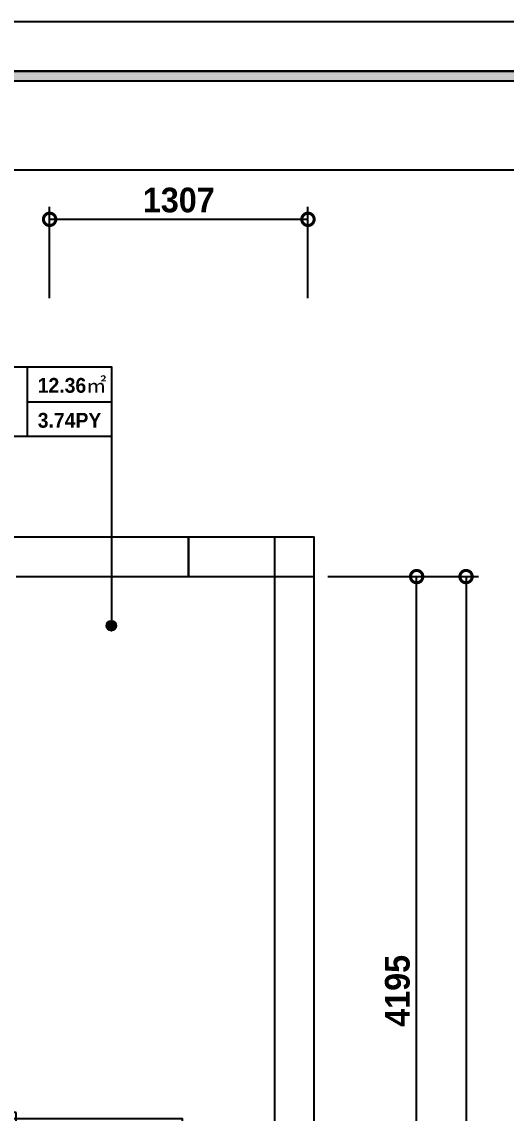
# Model space of a CAD drawing. Header units: inches. Extents: x 157163 to 245256, y -61743 to -20857.
# Drawn here: x 237681 to 240131, y -26883 to -21357 of the extents above; entities that cross this region are included whole.
import ezdxf
from ezdxf.enums import TextEntityAlignment as Align

# ---------------------------------------------------------------- set-up
doc = ezdxf.new("R2010")
doc.units = ezdxf.units.IN
doc.header["$LTSCALE"] = 50
doc.header["$MEASUREMENT"] = 0
for name, color, linetype in [('0-ELC TEXT', 7, 'Continuous'), ('03-TEXT', 3, 'Continuous'), ('04-WIN', 4, 'Continuous'), ('07-DIM WAL', 5, 'Continuous'), ('CO-DO-FR', 7, 'Continuous'), ('CO-DOOR', 8, 'Continuous'), ('F-WALL1', 2, 'Continuous'), ('FORM(YOURNAME)-1', 1, 'Continuous'), ('FORM(YOURNAME)-11', 1, 'Continuous')]:
    doc.layers.add(name, color=color, linetype=linetype)
doc.styles.add('YOURNAME', font='HY울릉도M.TTF')
doc.styles.add('넥슨고딕', font='NEXONLv1GothicBold.ttf')
doc.dimstyles.new('50', dxfattribs={"dimscale": 50, "dimtxt": 2.5, "dimasz": 2.5, "dimexe": 1.25, "dimexo": 2, "dimtad": 1, "dimdec": 0, "dimtxsty": '넥슨고딕', "dimblk": 'DOTSMALL', "dimcen": 2.5, "dimclrd": 1, "dimclre": 1, "dimclrt": 7, "dimadec": 0, "dimazin": 0, "dimtfac": 1, "dimtdec": 0, "dimtix": 1, "dimtmove": 0, "dimatfit": 3, "dimldrblk": 'DOTSMALL', "dimfxl": 1.25, "dimarcsym": 0})

# ---------------------------------------------------------------- blocks, each defined once
blk = doc.blocks.new('_DOTSMALL')
at = {"color": 0, "linetype": 'ByBlock', "const_width": 0.5}
blk.add_lwpolyline([(-0.0625, 0, 1), (0.0625, 0, 1)], format="xyb", close=True, dxfattribs=at)
blk = doc.blocks.new('*D53')
at = {"layer": '07-DIM WAL', "color": 1, "lineweight": -2, "transparency": 16777216}
for p, q in [((239228.3, -24165.9), (239990.8, -24165.9)), ((239928.3, -24165.9), (239928.3, -33785.9)), ((239228.3, -33785.9), (239990.8, -33785.9))]:
    blk.add_line(p, q, dxfattribs=at)
at = {"layer": 'Defpoints', "color": 0, "transparency": 16777216}
for p in [(239128.3, -24165.9), (239128.3, -33785.9), (239928.3, -33785.9)]:
    blk.add_point(p, dxfattribs=at)
at = {"layer": '07-DIM WAL', "color": 1, "lineweight": -2, "transparency": 16777216, "xscale": 125, "yscale": 125, "zscale": 125}
for p, rotation in [((239928.3, -24165.9), 90), ((239928.3, -33785.9), 270)]:
    blk.add_blockref('_DOTSMALL', p, dxfattribs=dict(at, rotation=rotation))
at = {"layer": '07-DIM WAL', "color": 7, "transparency": 16777216, "insert": (239831.5, -28975.9), "char_height": 125, "attachment_point": 5, "rotation": 90, "style": '넥슨고딕'}
blk.add_mtext('9620', dxfattribs=at)
blk = doc.blocks.new('*D56')
at = {"layer": '07-DIM WAL', "color": 1, "lineweight": -2, "transparency": 16777216}
for p, q in [((239228.3, -24165.9), (239740.8, -24165.9)), ((239678.3, -28360.9), (239678.3, -24165.9)), ((239228.3, -28360.9), (239740.8, -28360.9))]:
    blk.add_line(p, q, dxfattribs=at)
at = {"layer": 'Defpoints', "color": 0, "transparency": 16777216}
for p in [(239128.3, -24165.9), (239678.3, -24165.9), (239128.3, -28360.9)]:
    blk.add_point(p, dxfattribs=at)
at = {"layer": '07-DIM WAL', "color": 1, "lineweight": -2, "transparency": 16777216, "xscale": 125, "yscale": 125, "zscale": 125}
for p, rotation in [((239678.3, -24165.9), 90), ((239678.3, -28360.9), 270)]:
    blk.add_blockref('_DOTSMALL', p, dxfattribs=dict(at, rotation=rotation))
at = {"layer": '07-DIM WAL', "color": 7, "transparency": 16777216, "insert": (239581.5, -26263.4), "char_height": 125, "attachment_point": 5, "rotation": 90, "style": '넥슨고딕'}
blk.add_mtext('4195', dxfattribs=at)
blk = doc.blocks.new('*D77')
at = {"layer": '07-DIM WAL', "color": 1, "lineweight": -2, "transparency": 16777216}
for p, q in [((237821.3, -22756.9), (237821.3, -22294.4)), ((239128.3, -22756.9), (239128.3, -22294.4)), ((237821.3, -22356.9), (239128.3, -22356.9))]:
    blk.add_line(p, q, dxfattribs=at)
at = {"layer": 'Defpoints', "color": 0, "transparency": 16777216}
for p in [(239128.3, -22356.9), (237821.3, -22856.9), (239128.3, -22856.9)]:
    blk.add_point(p, dxfattribs=at)
at = {"layer": '07-DIM WAL', "color": 1, "lineweight": -2, "transparency": 16777216, "xscale": 125, "yscale": 125, "zscale": 125, "rotation": 180}
blk.add_blockref('_DOTSMALL', (237821.3, -22356.9), dxfattribs=at)
at = {"layer": '07-DIM WAL', "color": 1, "lineweight": -2, "transparency": 16777216, "xscale": 125, "yscale": 125, "zscale": 125}
blk.add_blockref('_DOTSMALL', (239128.3, -22356.9), dxfattribs=at)
at = {"layer": '07-DIM WAL', "color": 7, "transparency": 16777216, "insert": (238474.8, -22260), "char_height": 125, "attachment_point": 5, "style": '넥슨고딕'}
blk.add_mtext('1307', dxfattribs=at)
blk = doc.blocks.new('VUDAUSEH')
at = {"layer": '04-WIN'}
blk.add_lwpolyline([(217565.5, -33785.9), (217659.3, -33785.9), (217659.3, -23965.9), (217024.3, -23965.9), (217024.3, -24165.9), (217459.3, -24165.9), (217459.3, -33785.9), (217565.5, -33785.9)], dxfattribs=at)
blk.add_lwpolyline([(217459.3, -24165.9), (217659.3, -24165.9), (217659.3, -23965.9), (217459.3, -23965.9)], close=True, dxfattribs=at)
at = {"layer": 'F-WALL1'}
for p, q in [((217024.3, -23965.9), (211922.3, -23965.9)), ((217024.3, -24165.9), (217024.3, -23965.9)), ((216152.3, -24165.9), (217024.3, -24165.9))]:
    blk.add_line(p, q, dxfattribs=at)
blk = doc.blocks.new('D-001')
at = {"layer": 'CO-DO-FR'}
for points in [[(0, 200), (0, 0), (30, 0), (30, 40), (40, 40), (40, 160), (30, 160), (30, 200), (0, 200)], [(900, 200), (900, 0), (870, 0), (870, 40), (860, 40), (860, 160), (870, 160), (870, 200), (900, 200)]]:
    blk.add_lwpolyline(points, close=True, dxfattribs=at)
at = {"layer": 'CO-DOOR'}
blk.add_lwpolyline([(830, 1040), (830, 200), (870, 200), (870, 1040)], close=True, dxfattribs=at)
blk.add_arc((870, 200), 840, 90, 180, dxfattribs=at)
blk = doc.blocks.new('cjswjdeh')
blk.add_blockref('VUDAUSEH', (21500, 0))
at = {"layer": 'CO-DOOR', "xscale": -1, "rotation": 270}
blk.add_blockref('D-001', (237452.3, -27779.9), dxfattribs=at)
blk = doc.blocks.new('FORM-ELEVATION')
at = {"layer": 'FORM(YOURNAME)-11'}
h = blk.add_hatch(color=256, dxfattribs=at)
h.dxf.hatch_style = 1
h.paths.add_polyline_path([(-10309, 35708), (71691, 35708), (71691, 35508), (-10309, 35508)])
h.paths.add_polyline_path([(-10309, -21492), (71691, -21492), (71691, -21692), (-10309, -21692)])
at = {"layer": 'Defpoints', "color": 158}
for points in [[(-10309, -21692), (71691, -21692), (71691, 35708), (-10309, 35708)], [(-8309, 33708), (61071, 33708), (61071, -19692), (-8309, -19692)]]:
    blk.add_lwpolyline(points, close=True, dxfattribs=at)
at = {"layer": 'FORM(YOURNAME)-11', "color": 250}
blk.add_lwpolyline([(-11309, -22692), (72691, -22692), (72691, 36708), (-11309, 36708)], close=True, dxfattribs=at)
at = {"layer": 'FORM(YOURNAME)-11'}
blk.add_lwpolyline([(-10309, 35708), (71691, 35708), (71691, 35508), (-10309, 35508)], close=True, dxfattribs=at)
at = {"layer": 'FORM(YOURNAME)-11', "color": 3, "style": 'YOURNAME'}
for tag, height, p in [('1', 450, (71041, -1219)), ('2', 450, (71041, -1863)), ('3', 450, (71041, -3150)), ('4', 450, (71041, -5081)), ('5', 515, (71041, -7398)), ('6', 515, (71041, -9650)), ('7', 515, (71041, -11903)), ('8', 515, (71041, -14155)), ('9', 515, (71041, -16408)), ('10', 515, (66791, -18596)), ('11', 515, (71041, -18660)), ('12', 515, (66791, -20848)), ('13', 515, (71041, -20848))]:
    blk.add_attdef(tag, text='', height=height, dxfattribs=at).set_placement(p, align=Align.MIDDLE_RIGHT)

msp = doc.modelspace()

# ---------------------------------------------------------------- hatches: boundary and pattern name
at = {"layer": '0-ELC TEXT'}
h = msp.add_hatch(color=256, dxfattribs=at)
h.dxf.hatch_style = 1
edge = h.paths.add_edge_path()
edge.add_arc((238133.8, -24414.9), 25, 90, 450)
h = msp.add_hatch(color=256, dxfattribs=at)
h.dxf.hatch_style = 1
edge = h.paths.add_edge_path()
edge.add_arc((238133.8, -24414.9), 25, 90, 450)

# ---------------------------------------------------------------- linework, layer by layer
for p, q in [((237709.1, -23457), (237709.1, -23103.3)), ((237709.1, -23280.2), (238133.8, -23280.2)), ((238133.8, -23457), (238133.8, -24414.9))]:
    msp.add_line(p, q, dxfattribs=at)
msp.add_lwpolyline([(236651.9, -23103.3), (238133.8, -23103.3), (238133.8, -23457), (236651.9, -23457)], close=True, dxfattribs=at)
msp.add_circle((238133.8, -24414.9), 25, dxfattribs=at)
msp.add_circle((238133.8, -24414.9), 25, dxfattribs=at)

# ---------------------------------------------------------------- block references
msp.add_blockref('cjswjdeh', (0, 0))
at = {"layer": 'FORM(YOURNAME)-1', "xscale": 0.2500000000000001, "yscale": 0.2500000000000001, "zscale": 0.2500000000000001}
msp.add_blockref('FORM-ELEVATION', (226583.5, -30533.9), dxfattribs=at)

# ---------------------------------------------------------------- texts
at = {"layer": '03-TEXT', "style": '넥슨고딕'}
for s, p in [('12.36㎡', (237934.8, -23235.1)), ('3.74PY', (237922, -23411.9))]:
    msp.add_text(s, height=75, dxfattribs=at).set_placement(p, align=Align.CENTER)

# ---------------------------------------------------------------- dimensions: what is measured, and where the dimension line sits
at = {"layer": '07-DIM WAL'}
dim = msp.add_linear_dim(base=(239128.3, -22356.9), p1=(237821.3, -22856.9), p2=(239128.3, -22856.9), dimstyle='50', dxfattribs=at)
dim.commit()
dim.dimension.update_dxf_attribs({"geometry": '*D77', "text_midpoint": (238474.8, -22260)})
for base, p1, p2, picture, middle in [((239928.3, -33785.9), (239128.3, -24165.9), (239128.3, -33785.9), '*D53', (239831.5, -28975.9)), ((239678.3, -24165.9), (239128.3, -28360.9), (239128.3, -24165.9), '*D56', (239581.5, -26263.4))]:
    dim = msp.add_linear_dim(base=base, p1=p1, p2=p2, angle=90, dimstyle='50', dxfattribs=at)
    dim.commit()
    dim.dimension.update_dxf_attribs({"geometry": picture, "text_midpoint": middle})

doc.saveas('drawing.dxf')
